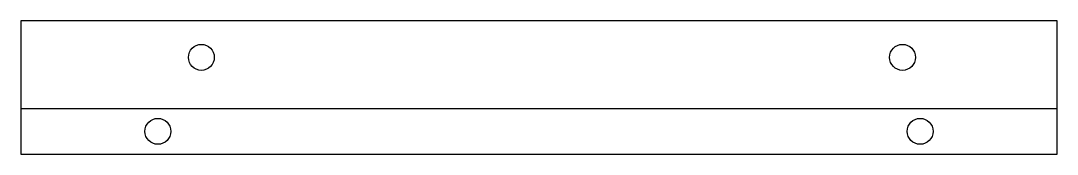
# Model space of a CAD drawing. Header units: millimetres. Extents: x -68 to 68, y -9 to 9.
import ezdxf

# ---------------------------------------------------------------- set-up
doc = ezdxf.new("R2010")
doc.units = ezdxf.units.MM
doc.layers.add('BEND', color=1, linetype='CONTINUOUS')
doc.layers.add('CUT', color=7, linetype='CONTINUOUS')

msp = doc.modelspace()

# ---------------------------------------------------------------- linework, layer by layer
at = {"layer": 'BEND'}
msp.add_line((-68, -2.75), (68, -2.75), dxfattribs=at)
at = {"layer": 'CUT'}
for p, q in [((68, 8.75), (-68, 8.75)), ((-68, 8.75), (-68, -8.75)), ((68, -8.75), (68, 8.75)), ((-68, -8.75), (68, -8.75))]:
    msp.add_line(p, q, dxfattribs=at)
for centre in [(-44.3, 3.95), (47.7, 3.95), (-50, -5.75), (50, -5.75)]:
    msp.add_circle(centre, 1.7, dxfattribs=at)

doc.saveas('drawing.dxf')
